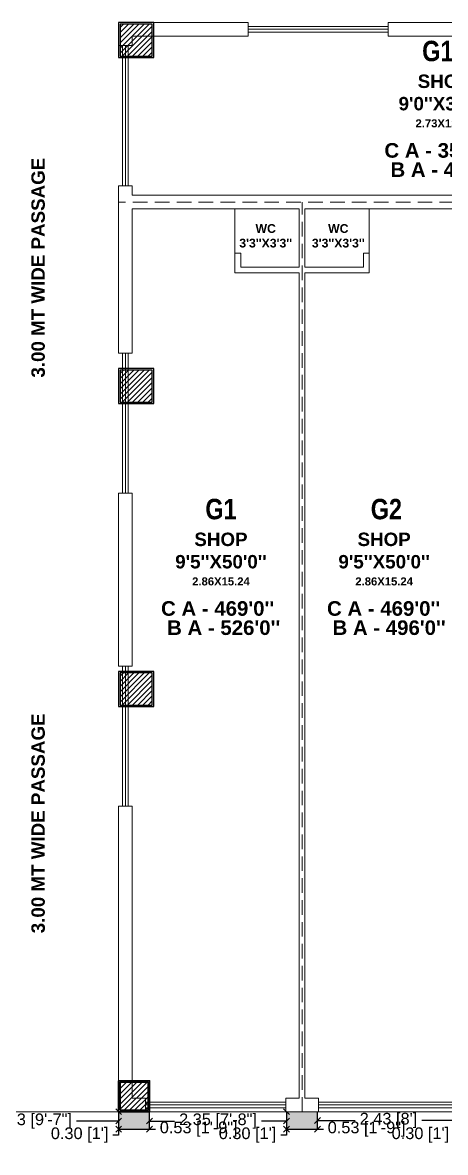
# Model space of a CAD drawing. Header units: metres. Extents: x 0 to 8495, y 0 to 3455.
# Drawn here: x 8277.67 to 8284.91, y 228.35 to 247.72 of the extents above; entities that cross this region are included whole.
import ezdxf

# ---------------------------------------------------------------- set-up
doc = ezdxf.new("R2010")
doc.units = ezdxf.units.M
doc.header["$MEASUREMENT"] = 0
doc.linetypes.add('DASH2', pattern=[0.375, 0.25, -0.125])
doc.layers.get('0').update_dxf_attribs({"lineweight": 18})
doc.layers.add('Columns', color=12, linetype='Continuous', lineweight=25)
doc.layers.add('furniture', color=30, linetype='Continuous', lineweight=20)
doc.styles.add('Annotative', font='arial.ttf')
doc.styles.get("Standard").update_dxf_attribs({"font": 'ARIALN.TTF', "height": 0.2})
doc.dimstyles.get("Standard").update_dxf_attribs({"dimtxt": 0.2, "dimasz": 0.1, "dimexe": 0.08, "dimexo": 0.1125, "dimgap": 0.09, "dimtad": 0, "dimtoh": 1, "dimzin": 0, "dimdsep": 46, "dimtxsty": 'Annotative', "dimblk": 'OBLIQUE', "dimcen": 0.09, "dimse1": 1, "dimse2": 1, "dimclrt": 256, "dimadec": 0, "dimazin": 0, "dimtfac": 1, "dimtofl": 0, "dimtmove": 0, "dimatfit": 3, "dimldrblk": 'OBLIQUE', "dimfxl": 1, "dimtolj": 1, "dimtzin": 0, "dimarcsym": 0})

# ---------------------------------------------------------------- blocks, each defined once
blk = doc.blocks.new('_Oblique')
at = {"color": 0, "linetype": 'ByBlock', "lineweight": -2}
blk.add_line((-0.5, -0.5), (0.5, 0.5), dxfattribs=at)
blk = doc.blocks.new('*D111')
at = {"layer": 'Columns', "color": 0, "lineweight": -2, "transparency": 16777216}
for p, q in [((8276.381, 228.89), (8277.102, 228.89)), ((8279.311, 228.89), (8278.589, 228.89))]:
    blk.add_line(p, q, dxfattribs=at)
at = {"layer": 'Defpoints', "color": 0, "transparency": 16777216}
for p in [(8276.381, 229.051), (8279.311, 229.051), (8279.311, 228.89)]:
    blk.add_point(p, dxfattribs=at)
at = {"layer": 'Columns', "color": 0, "lineweight": -2, "transparency": 16777216, "xscale": 0.1, "yscale": 0.1, "zscale": 0.1, "rotation": 180}
blk.add_blockref('_Oblique', (8276.381, 228.89), dxfattribs=at)
at = {"layer": 'Columns', "color": 0, "lineweight": -2, "transparency": 16777216, "xscale": 0.1, "yscale": 0.1, "zscale": 0.1}
blk.add_blockref('_Oblique', (8279.311, 228.89), dxfattribs=at)
at = {"layer": 'Columns', "transparency": 16777216, "insert": (8277.846, 228.89), "char_height": 0.2, "attachment_point": 5, "style": 'Annotative'}
blk.add_mtext('\\A1;2.93 [9\'-7"]', dxfattribs=at)
blk = doc.blocks.new('*D114')
at = {"layer": 'Columns', "color": 0, "lineweight": -2, "transparency": 16777216}
for p, q in [((8279.311, 229.051), (8279.311, 228.751)), ((8279.311, 228.751), (8279.311, 228.651)), ((8279.311, 228.651), (8279.211, 228.651))]:
    blk.add_line(p, q, dxfattribs=at)
at = {"layer": 'Defpoints', "color": 0, "transparency": 16777216}
for p in [(8279.311, 229.051), (8279.311, 228.751), (8279.311, 228.751)]:
    blk.add_point(p, dxfattribs=at)
at = {"layer": 'Columns', "color": 0, "lineweight": -2, "transparency": 16777216, "xscale": 0.1, "yscale": 0.1, "zscale": 0.1}
for p, rotation in [((8279.311, 229.051), 90), ((8279.311, 228.751), 270)]:
    blk.add_blockref('_Oblique', p, dxfattribs=dict(at, rotation=rotation))
at = {"layer": 'Columns', "transparency": 16777216, "insert": (8278.643, 228.651), "char_height": 0.2, "attachment_point": 5, "style": 'Annotative'}
blk.add_mtext("\\A1;0.30 [1']", dxfattribs=at)
blk = doc.blocks.new('*D115')
at = {"layer": 'Columns', "color": 0, "lineweight": -2, "transparency": 16777216}
for p, q in [((8279.311, 228.751), (8279.841, 228.751)), ((8279.841, 228.751), (8279.941, 228.751))]:
    blk.add_line(p, q, dxfattribs=at)
at = {"layer": 'Defpoints', "color": 0, "transparency": 16777216}
for p in [(8279.311, 228.751), (8279.841, 228.751), (8279.841, 228.751)]:
    blk.add_point(p, dxfattribs=at)
at = {"layer": 'Columns', "color": 0, "lineweight": -2, "transparency": 16777216, "xscale": 0.1, "yscale": 0.1, "zscale": 0.1, "rotation": 180}
blk.add_blockref('_Oblique', (8279.311, 228.751), dxfattribs=at)
at = {"layer": 'Columns', "color": 0, "lineweight": -2, "transparency": 16777216, "xscale": 0.1, "yscale": 0.1, "zscale": 0.1}
blk.add_blockref('_Oblique', (8279.841, 228.751), dxfattribs=at)
at = {"layer": 'Columns', "transparency": 16777216, "insert": (8280.682, 228.751), "char_height": 0.2, "attachment_point": 5, "style": 'Annotative'}
blk.add_mtext('\\A1;0.53 [1\'-9"]', dxfattribs=at)
blk = doc.blocks.new('*D116')
at = {"layer": 'Columns', "color": 0, "lineweight": -2, "transparency": 16777216}
for p, q in [((8282.186, 229.051), (8282.186, 228.751)), ((8282.186, 228.751), (8282.186, 228.651)), ((8282.186, 228.651), (8282.086, 228.651))]:
    blk.add_line(p, q, dxfattribs=at)
at = {"layer": 'Defpoints', "color": 0, "transparency": 16777216}
for p in [(8282.186, 229.051), (8282.186, 228.751), (8282.186, 228.751)]:
    blk.add_point(p, dxfattribs=at)
at = {"layer": 'Columns', "color": 0, "lineweight": -2, "transparency": 16777216, "xscale": 0.1, "yscale": 0.1, "zscale": 0.1}
for p, rotation in [((8282.186, 229.051), 90), ((8282.186, 228.751), 270)]:
    blk.add_blockref('_Oblique', p, dxfattribs=dict(at, rotation=rotation))
at = {"layer": 'Columns', "transparency": 16777216, "insert": (8281.518, 228.651), "char_height": 0.2, "attachment_point": 5, "style": 'Annotative'}
blk.add_mtext("\\A1;0.30 [1']", dxfattribs=at)
blk = doc.blocks.new('*D117')
at = {"layer": 'Columns', "color": 0, "lineweight": -2, "transparency": 16777216}
for p, q in [((8282.186, 228.751), (8282.716, 228.751)), ((8282.716, 228.751), (8282.816, 228.751))]:
    blk.add_line(p, q, dxfattribs=at)
at = {"layer": 'Defpoints', "color": 0, "transparency": 16777216}
for p in [(8282.186, 228.751), (8282.716, 228.751), (8282.716, 228.751)]:
    blk.add_point(p, dxfattribs=at)
at = {"layer": 'Columns', "color": 0, "lineweight": -2, "transparency": 16777216, "xscale": 0.1, "yscale": 0.1, "zscale": 0.1, "rotation": 180}
blk.add_blockref('_Oblique', (8282.186, 228.751), dxfattribs=at)
at = {"layer": 'Columns', "color": 0, "lineweight": -2, "transparency": 16777216, "xscale": 0.1, "yscale": 0.1, "zscale": 0.1}
blk.add_blockref('_Oblique', (8282.716, 228.751), dxfattribs=at)
at = {"layer": 'Columns', "transparency": 16777216, "insert": (8283.557, 228.751), "char_height": 0.2, "attachment_point": 5, "style": 'Annotative'}
blk.add_mtext('\\A1;0.53 [1\'-9"]', dxfattribs=at)
blk = doc.blocks.new('*D118')
at = {"layer": 'Columns', "color": 0, "lineweight": -2, "transparency": 16777216}
for p, q in [((8285.146, 229.051), (8285.146, 228.751)), ((8285.146, 228.751), (8285.146, 228.651)), ((8285.146, 228.651), (8285.046, 228.651))]:
    blk.add_line(p, q, dxfattribs=at)
at = {"layer": 'Defpoints', "color": 0, "transparency": 16777216}
for p in [(8285.146, 229.051), (8285.146, 228.751), (8285.146, 228.751)]:
    blk.add_point(p, dxfattribs=at)
at = {"layer": 'Columns', "color": 0, "lineweight": -2, "transparency": 16777216, "xscale": 0.1, "yscale": 0.1, "zscale": 0.1}
for p, rotation in [((8285.146, 229.051), 90), ((8285.146, 228.751), 270)]:
    blk.add_blockref('_Oblique', p, dxfattribs=dict(at, rotation=rotation))
at = {"layer": 'Columns', "transparency": 16777216, "insert": (8284.478, 228.651), "char_height": 0.2, "attachment_point": 5, "style": 'Annotative'}
blk.add_mtext("\\A1;0.30 [1']", dxfattribs=at)
blk = doc.blocks.new('*D138')
at = {"layer": 'Columns', "color": 0, "lineweight": -2, "transparency": 16777216}
for p, q in [((8279.841, 228.89), (8280.27, 228.89)), ((8282.186, 228.89), (8281.756, 228.89))]:
    blk.add_line(p, q, dxfattribs=at)
at = {"layer": 'Defpoints', "color": 0, "transparency": 16777216}
for p in [(8279.841, 229.051), (8282.186, 229.051), (8282.186, 228.89)]:
    blk.add_point(p, dxfattribs=at)
at = {"layer": 'Columns', "color": 0, "lineweight": -2, "transparency": 16777216, "xscale": 0.1, "yscale": 0.1, "zscale": 0.1, "rotation": 180}
blk.add_blockref('_Oblique', (8279.841, 228.89), dxfattribs=at)
at = {"layer": 'Columns', "color": 0, "lineweight": -2, "transparency": 16777216, "xscale": 0.1, "yscale": 0.1, "zscale": 0.1}
blk.add_blockref('_Oblique', (8282.186, 228.89), dxfattribs=at)
at = {"layer": 'Columns', "transparency": 16777216, "insert": (8281.013, 228.89), "char_height": 0.2, "attachment_point": 5, "style": 'Annotative'}
blk.add_mtext('\\A1;2.35 [7\'-8"]', dxfattribs=at)
blk = doc.blocks.new('*D139')
at = {"layer": 'Columns', "color": 0, "lineweight": -2, "transparency": 16777216}
for p, q in [((8282.716, 228.901), (8283.361, 228.901)), ((8285.146, 228.901), (8284.5, 228.901))]:
    blk.add_line(p, q, dxfattribs=at)
at = {"layer": 'Defpoints', "color": 0, "transparency": 16777216}
for p in [(8282.716, 229.051), (8285.146, 229.051), (8285.146, 228.901)]:
    blk.add_point(p, dxfattribs=at)
at = {"layer": 'Columns', "color": 0, "lineweight": -2, "transparency": 16777216, "xscale": 0.1, "yscale": 0.1, "zscale": 0.1, "rotation": 180}
blk.add_blockref('_Oblique', (8282.716, 228.901), dxfattribs=at)
at = {"layer": 'Columns', "color": 0, "lineweight": -2, "transparency": 16777216, "xscale": 0.1, "yscale": 0.1, "zscale": 0.1}
blk.add_blockref('_Oblique', (8285.146, 228.901), dxfattribs=at)
at = {"layer": 'Columns', "transparency": 16777216, "insert": (8283.931, 228.901), "char_height": 0.2, "attachment_point": 5, "style": 'Annotative'}
blk.add_mtext("\\A1;2.43 [8']", dxfattribs=at)

msp = doc.modelspace()

# ---------------------------------------------------------------- hatches: boundary and pattern name
at = {"layer": 'Columns'}
h = msp.add_hatch(dxfattribs=at)
h.set_pattern_fill('ANSI31', scale=0.5)
h.set_pattern_definition([(45, (1148.178773, -210.645864), (-0.0441941738, 0.0441941738), [])])
h.paths.add_polyline_path([(8279.336, 247.14), (8279.886, 247.14), (8279.886, 247.69), (8279.336, 247.69)])
h = msp.add_hatch(color=44, dxfattribs=at)
h.dxf.hatch_style = 1
h.paths.add_polyline_path([(8264.711, 245.463), (8264.411, 245.463), (8264.411, 244.863), (8264.711, 244.863)])
h.paths.add_polyline_path([(8267.825, 245.163), (8267.825, 245.463), (8267.225, 245.463), (8267.225, 245.163)])
h.paths.add_polyline_path([(8270.939, 245.163), (8270.939, 245.463), (8270.339, 245.463), (8270.339, 245.163)])
h.paths.add_polyline_path([(8274.053, 245.163), (8274.053, 245.463), (8273.453, 245.463), (8273.453, 245.163)])
h.paths.add_polyline_path([(8275.781, 241.035), (8276.081, 241.035), (8276.081, 241.785), (8275.781, 241.785)])
h.paths.add_polyline_path([(8275.781, 235.92), (8276.081, 235.92), (8276.081, 236.67), (8275.781, 236.67)])
h.paths.add_polyline_path([(8276.381, 229.051), (8276.081, 229.051), (8276.081, 228.451), (8276.381, 228.451)])
h.paths.add_polyline_path([(8279.841, 228.751), (8279.841, 229.051), (8279.311, 229.051), (8279.311, 228.751)])
h.paths.add_polyline_path([(8282.716, 228.751), (8282.716, 229.051), (8282.186, 229.051), (8282.186, 228.751)])
h.paths.add_polyline_path([(8285.676, 228.751), (8285.676, 229.051), (8285.146, 229.051), (8285.146, 228.751)])
h.paths.add_polyline_path([(8288.636, 228.751), (8288.636, 229.051), (8288.106, 229.051), (8288.106, 228.751)])
h.paths.add_polyline_path([(8291.596, 228.751), (8291.596, 229.051), (8291.066, 229.051), (8291.066, 228.751)])
h.paths.add_polyline_path([(8294.556, 228.751), (8294.556, 229.051), (8294.026, 229.051), (8294.026, 228.751)])
h.paths.add_polyline_path([(8296.986, 229.051), (8296.986, 228.751), (8297.516, 228.751), (8297.516, 229.051)])
h.paths.add_polyline_path([(8300.476, 228.751), (8300.476, 229.051), (8299.946, 229.051), (8299.946, 228.751)])
h.paths.add_polyline_path([(8303.121, 229.051), (8303.121, 228.751), (8303.651, 228.751), (8303.651, 229.051)])
h.paths.add_polyline_path([(8306.396, 228.751), (8306.396, 229.051), (8305.866, 229.051), (8305.866, 228.751)])
h.paths.add_polyline_path([(8309.456, 228.751), (8309.456, 229.051), (8308.926, 229.051), (8308.926, 228.751)])
h.paths.add_polyline_path([(8311.901, 229.051), (8311.901, 228.751), (8312.431, 228.751), (8312.431, 229.051)])
h.paths.add_polyline_path([(8315.661, 229.051), (8315.361, 229.051), (8315.361, 228.451), (8315.661, 228.451)])
h.paths.add_polyline_path([(8315.661, 235.995), (8315.961, 235.995), (8315.961, 236.595), (8315.661, 236.595)])
h = msp.add_hatch(dxfattribs=at)
h.set_pattern_fill('ANSI31', scale=0.5)
h.set_pattern_definition([(45, (1148.178773, -216.575864), (-0.0441941738, 0.0441941738), [])])
h.paths.add_polyline_path([(8279.336, 241.21), (8279.886, 241.21), (8279.886, 241.76), (8279.336, 241.76)])
h = msp.add_hatch(dxfattribs=at)
h.set_pattern_fill('ANSI31', scale=0.5)
h.set_pattern_definition([(45, (1148.178773, -221.765864), (-0.0441941738, 0.0441941738), [])])
h.paths.add_polyline_path([(8279.336, 236.02), (8279.886, 236.02), (8279.886, 236.57), (8279.336, 236.57)])
at = {"layer": 'Columns', "lineweight": 20}
h = msp.add_hatch(dxfattribs=at)
h.set_pattern_fill('ANSI31', color=5, scale=0.5)
h.set_pattern_definition([(45, (1148.143773, -228.779764), (-0.0441941738, 0.0441941738), [])])
h.paths.add_polyline_path([(8279.336, 229.076), (8279.816, 229.076), (8279.816, 229.556), (8279.336, 229.556)])

# ---------------------------------------------------------------- linework, layer by layer
at = {"lineweight": 0}
for p, q in [((8279.311, 247.32), (8279.311, 247.715)), ((8281.527, 247.715), (8279.311, 247.715)), ((8281.527, 247.715), (8281.527, 247.485)), ((8291.669, 247.715), (8283.927, 247.715)), ((8283.927, 247.485), (8283.927, 247.715)), ((8279.541, 247.32), (8279.541, 247.485)), ((8281.527, 247.485), (8279.541, 247.485)), ((8291.669, 247.485), (8283.927, 247.485)), ((8279.311, 247.32), (8279.541, 247.32)), ((8279.311, 244.755), (8279.311, 244.92)), ((8279.311, 244.92), (8279.541, 244.92)), ((8279.311, 242.052), (8279.311, 244.755)), ((8279.541, 244.755), (8279.541, 244.92)), ((8279.541, 244.755), (8291.669, 244.755)), ((8279.311, 242.052), (8279.311, 244.525)), ((8279.541, 242.052), (8279.541, 244.525)), ((8279.541, 244.525), (8282.401, 244.525)), ((8281.301, 244.525), (8281.301, 243.425)), ((8281.401, 244.525), (8281.301, 244.525)), ((8281.301, 244.525), (8281.301, 243.765)), ((8281.401, 244.525), (8281.301, 244.525)), ((8281.401, 244.525), (8282.401, 244.525)), ((8282.401, 244.525), (8281.401, 244.525)), ((8282.401, 243.525), (8282.401, 244.525)), ((8282.401, 244.525), (8282.401, 243.525)), ((8282.401, 244.525), (8282.401, 243.525)), ((8282.401, 244.525), (8282.401, 243.525)), ((8282.401, 244.525), (8282.401, 243.525)), ((8282.501, 243.525), (8282.501, 244.525)), ((8282.501, 244.525), (8285.361, 244.525)), ((8282.501, 243.525), (8282.501, 244.525)), ((8282.501, 244.525), (8282.501, 243.525)), ((8282.501, 244.525), (8282.501, 243.525)), ((8282.501, 244.525), (8282.501, 243.525)), ((8283.501, 244.525), (8282.501, 244.525)), ((8282.501, 244.525), (8282.501, 243.525)), ((8282.501, 244.525), (8283.501, 244.525)), ((8283.501, 244.525), (8283.601, 244.525)), ((8283.501, 244.525), (8283.601, 244.525)), ((8283.601, 244.525), (8283.601, 243.425)), ((8283.601, 244.525), (8283.601, 243.765)), ((8281.301, 243.765), (8281.401, 243.765)), ((8281.401, 243.765), (8281.401, 243.525)), ((8283.501, 243.765), (8283.501, 243.525)), ((8283.601, 243.765), (8283.501, 243.765)), ((8281.301, 243.425), (8282.401, 243.425)), ((8281.401, 243.525), (8282.401, 243.525)), ((8282.401, 229.281), (8282.401, 243.425)), ((8283.501, 243.525), (8282.501, 243.525)), ((8282.501, 229.281), (8282.501, 243.425)), ((8283.601, 243.425), (8282.501, 243.425)), ((8279.311, 242.052), (8279.541, 242.052)), ((8279.311, 236.685), (8279.311, 239.652)), ((8279.311, 236.685), (8279.311, 239.652)), ((8279.311, 239.652), (8279.541, 239.652)), ((8279.541, 236.685), (8279.541, 239.652)), ((8279.311, 236.685), (8279.541, 236.685)), ((8279.311, 229.051), (8279.311, 234.285)), ((8279.311, 229.051), (8279.311, 234.285)), ((8279.311, 234.285), (8279.541, 234.285)), ((8279.541, 229.281), (8279.541, 234.285)), ((8279.541, 229.281), (8279.771, 229.281)), ((8279.771, 229.281), (8279.771, 229.051)), ((8282.171, 229.281), (8282.401, 229.281)), ((8282.171, 229.281), (8282.171, 229.051)), ((8282.501, 229.281), (8282.731, 229.281)), ((8282.731, 229.281), (8282.731, 229.051)), ((8279.771, 229.051), (8279.311, 229.051)), ((8282.731, 229.051), (8282.171, 229.051))]:
    msp.add_line(p, q, dxfattribs=at)
at = {"color": 193, "lineweight": 0}
for p, q in [((8281.527, 247.65), (8283.927, 247.65)), ((8281.527, 247.55), (8283.927, 247.55)), ((8279.376, 244.92), (8279.376, 247.32)), ((8279.476, 244.92), (8279.476, 247.32)), ((8279.376, 239.652), (8279.376, 242.052)), ((8279.476, 239.652), (8279.476, 242.052)), ((8279.376, 234.285), (8279.376, 236.685)), ((8279.476, 234.285), (8279.476, 236.685)), ((8279.771, 229.216), (8282.171, 229.216)), ((8279.771, 229.116), (8282.171, 229.116)), ((8282.731, 229.216), (8285.131, 229.216)), ((8282.731, 229.116), (8285.131, 229.116))]:
    msp.add_line(p, q, dxfattribs=at)
at = {"color": 134, "lineweight": 0}
for p, q in [((8281.527, 247.6), (8283.927, 247.6)), ((8279.426, 244.92), (8279.426, 247.32)), ((8281.301, 244.525), (8281.301, 243.765)), ((8283.601, 244.525), (8283.601, 243.765)), ((8279.426, 239.652), (8279.426, 242.052)), ((8279.426, 234.285), (8279.426, 236.685)), ((8279.771, 229.166), (8282.171, 229.166)), ((8282.731, 229.166), (8285.131, 229.166))]:
    msp.add_line(p, q, dxfattribs=at)
at = {"color": 1, "linetype": 'DASH2', "lineweight": 0}
for p, q in [((8312.431, 244.64), (8279.311, 244.64)), ((8282.451, 229.051), (8282.451, 244.64))]:
    msp.add_line(p, q, dxfattribs=at)
at = {"color": 251, "lineweight": 0}
for p, q in [((8276.311, 229.051), (8279.771, 229.051)), ((8282.171, 229.051), (8282.731, 229.051))]:
    msp.add_line(p, q, dxfattribs=at)
at = {"lineweight": 0}
for points in [[(8282.401, 243.525), (8282.401, 244.525)], [(8282.501, 243.525), (8282.501, 244.525)]]:
    msp.add_lwpolyline(points, dxfattribs=at)
at = {"layer": 'Columns'}
for p, q in [((8279.311, 229.051), (8279.311, 228.751)), ((8279.841, 228.751), (8279.841, 229.051)), ((8282.186, 229.051), (8282.186, 228.751)), ((8282.716, 228.751), (8282.716, 229.051)), ((8279.311, 228.751), (8279.841, 228.751)), ((8282.186, 228.751), (8282.716, 228.751))]:
    msp.add_line(p, q, dxfattribs=at)
at = {"layer": 'Columns', "color": 7}
for points in [[(8279.311, 247.115), (8279.911, 247.115), (8279.911, 247.715), (8279.311, 247.715)], [(8279.336, 247.14), (8279.886, 247.14), (8279.886, 247.69), (8279.336, 247.69)], [(8279.311, 241.185), (8279.911, 241.185), (8279.911, 241.785), (8279.311, 241.785)], [(8279.336, 241.21), (8279.886, 241.21), (8279.886, 241.76), (8279.336, 241.76)], [(8279.311, 235.995), (8279.911, 235.995), (8279.911, 236.595), (8279.311, 236.595)], [(8279.336, 236.02), (8279.886, 236.02), (8279.886, 236.57), (8279.336, 236.57)]]:
    msp.add_lwpolyline(points, close=True, dxfattribs=at)
at = {"layer": 'Columns', "color": 5, "lineweight": 30}
for points in [[(8279.311, 229.051), (8279.841, 229.051), (8279.841, 229.581), (8279.311, 229.581)], [(8279.336, 229.076), (8279.816, 229.076), (8279.816, 229.556), (8279.336, 229.556)]]:
    msp.add_lwpolyline(points, close=True, dxfattribs=at)
at = {"layer": 'furniture', "color": 167}
msp.add_lwpolyline([(8273.687, 229.051), (8324.774, 229.051)], dxfattribs=at)

# ---------------------------------------------------------------- texts
at = {"color": 57, "linetype": 'ByBlock', "lineweight": -2, "true_color": 0x80812c, "char_height": 0.35, "width": 5.87922, "attachment_point": 5}
for s, insert in [('{\\fArial Narrow|b1|i0|c0|p34;G14}', (8284.887, 247.226)), ('{\\fArial Narrow|b1|i0|c0|p34;G1}', (8281.063, 239.376)), ('{\\fArial Narrow|b1|i0|c0|p34;G2}', (8283.895, 239.376))]:
    msp.add_mtext(s, dxfattribs=dict(at, insert=insert))
at = {"color": 167, "linetype": 'ByBlock', "lineweight": -2, "char_height": 0.23, "width": 5.87922, "attachment_point": 5}
for s, insert in [("{\\fArial|b1|i0|c0|p34;SHOP\\P9'0''X39'9''\\P\\H0.6x;2.73X12.13}", (8284.887, 246.371)), ("{\\fArial|b1|i0|c0|p34;SHOP\\P9'5''X50'0''\\P\\H0.6x;2.86X15.24}", (8281.063, 238.521)), ("{\\fArial|b1|i0|c0|p34;SHOP\\P9'5''X50'0''\\P\\H0.6x;2.86X15.24}", (8283.857, 238.521))]:
    msp.add_mtext(s, dxfattribs=dict(at, insert=insert))
at = {"color": 1, "linetype": 'ByBlock', "lineweight": -2, "true_color": 0xff1a1a, "char_height": 0.25, "width": 6.93704, "attachment_point": 8}
for s, insert in [("{\\fArial|b1|i0|c0|p34;C A - 356'0''}", (8284.83, 245.396)), ("{\\fArial|b1|i0|c0|p34;B A - 416'0''}", (8284.934, 245.067)), ("{\\fArial|b1|i0|c0|p34;C A - 469'0''}", (8281.006, 237.546)), ("{\\fArial|b1|i0|c0|p34;C A - 469'0''}", (8283.848, 237.546)), ("{\\fArial|b1|i0|c0|p34;B A - 526'0''}", (8281.11, 237.217)), ("{\\fArial|b1|i0|c0|p34;B A - 496'0''}", (8283.942, 237.217))]:
    msp.add_mtext(s, dxfattribs=dict(at, insert=insert))
at = {"color": 251, "linetype": 'ByBlock', "lineweight": -2, "char_height": 0.23, "width": 3.84541, "attachment_point": 5, "rotation": 90}
for insert in [(8277.934, 243.515), (8277.934, 233.992)]:
    msp.add_mtext('{\\fArial|b1|i0|c0|p34;3.00 MT WIDE PASSAGE}', dxfattribs=dict(at, insert=insert))
at = {"color": 245, "linetype": 'ByBlock', "lineweight": -2, "char_height": 0.15, "width": 2.26927, "attachment_point": 5}
for insert in [(8281.829, 244.06), (8283.072, 244.06)]:
    msp.add_mtext("{\\fArial|b1|i0|c0|p34;WC\\P3'3''X3'3''}", dxfattribs=dict(at, insert=insert))

# ---------------------------------------------------------------- dimensions: what is measured, and where the dimension line sits
at = {"layer": 'Columns'}
for base, p1, p2, picture, middle in [((8279.311, 228.89), (8276.381, 229.051), (8279.311, 229.051), '*D111', (8277.846, 228.89)), ((8282.185562565, 228.889551873), (8279.840562565, 229.051282111), (8282.185562565, 229.051282111), '*D138', (8281.013062565, 228.889551873)), ((8285.146, 228.901), (8282.716, 229.051), (8285.146, 229.051), '*D139', (8283.931, 228.901)), ((8279.841, 228.751), (8279.311, 228.751), (8279.841, 228.751), '*D115', (8280.682, 228.751)), ((8282.716, 228.751), (8282.186, 228.751), (8282.716, 228.751), '*D117', (8283.557, 228.751))]:
    dim = msp.add_linear_dim(base=base, p1=p1, p2=p2, dimstyle='Standard', dxfattribs=at)
    dim.commit()
    dim.dimension.update_dxf_attribs({"geometry": picture, "text_midpoint": middle})
for base, p1, p2, picture, middle in [((8279.311, 228.751), (8279.311, 229.051), (8279.311, 228.751), '*D114', (8278.643, 228.651)), ((8282.186, 228.751), (8282.186, 229.051), (8282.186, 228.751), '*D116', (8281.518, 228.651)), ((8285.146, 228.751), (8285.146, 229.051), (8285.146, 228.751), '*D118', (8284.478, 228.651))]:
    dim = msp.add_linear_dim(base=base, p1=p1, p2=p2, angle=90, dimstyle='Standard', dxfattribs=at)
    dim.commit()
    dim.dimension.update_dxf_attribs({"geometry": picture, "text_midpoint": middle})

doc.saveas('drawing.dxf')
